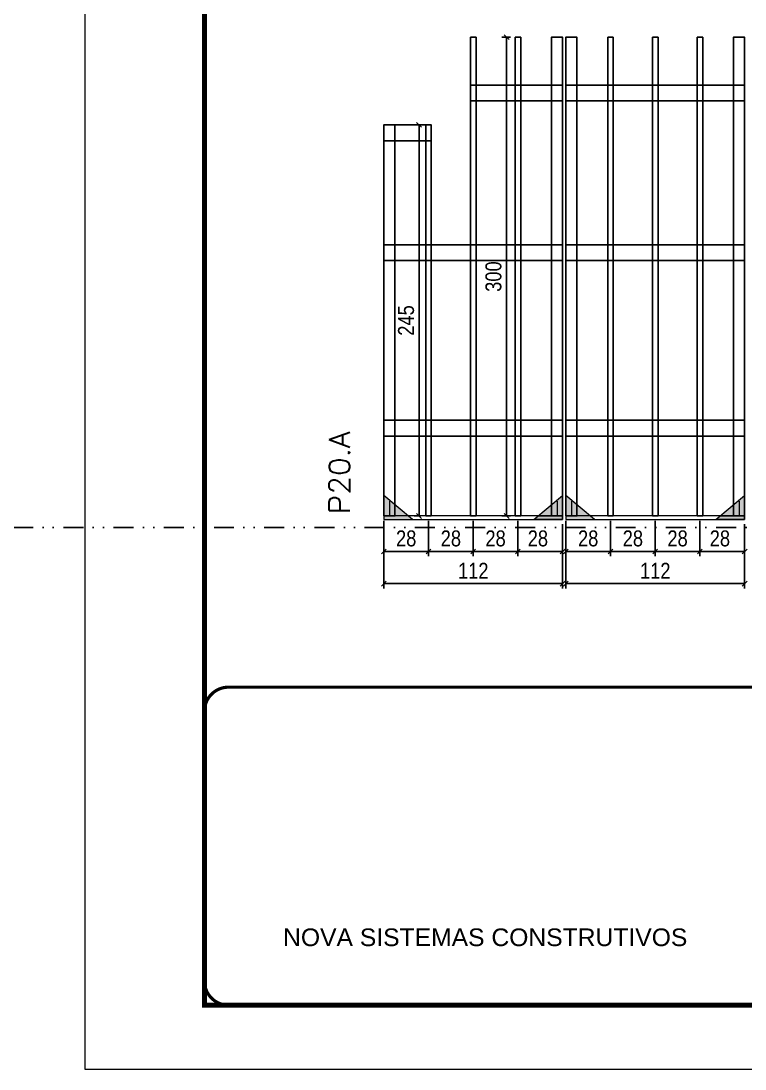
# Model space of a CAD drawing. Header units: millimetres. Extents: x 13777 to 27878, y -21631 to 6985.
# Drawn here: x 19128 to 19582, y -11294 to -10637 of the extents above; entities that cross this region are included whole.
import ezdxf

# ---------------------------------------------------------------- set-up
doc = ezdxf.new("R2010")
doc.units = ezdxf.units.MM
for name, pattern in [('CONTINUO', [0]), ('DASHED', [0.75, 0.5, -0.25]), ('DIVIDE2', [0.625, 0.25, -0.125, 0, -0.125, 0, -0.125]), ('HIDDEN', [0.375, 0.25, -0.125])]:
    doc.linetypes.add(name, pattern=pattern)
for name, color, linetype in [('COTA', 241, 'Continuous'), ('Nível', 160, 'Continuous'), ('SARR_2.2x10', 60, 'Continuous'), ('SARR_3.5x7', 81, 'Continuous'), ('SARR_7x7', 40, 'Continuous')]:
    doc.layers.add(name, color=color, linetype=linetype)
for name, color, linetype, lineweight in [('Folhas', 255, 'Continuous', 9), ('Madeira', 126, 'Continuous', 18), ('Sarr 2.2x7', 40, 'Continuous', 9), ('SARRAFO DE PRESSAO', 251, 'DASHED', 9), ('Texto Seção', 7, 'Continuous', 15)]:
    doc.layers.add(name, color=color, linetype=linetype, lineweight=lineweight)
doc.styles.add('ARIAL', font='arial.ttf')
doc.styles.add('COTA TECNICA', font='techl___.ttf', dxfattribs={"height": 10})
doc.styles.add('REGUA-120', font='ROMANS.shx', dxfattribs={"height": 15})
doc.dimstyles.new('PAINEL', dxfattribs={"dimtxt": 10, "dimasz": 3, "dimexe": 3, "dimexo": 3, "dimgap": 3, "dimtad": 1, "dimdec": 1, "dimzin": 12, "dimdsep": 46, "dimtxsty": 'COTA TECNICA', "dimblk1": 'OBLIQUE', "dimblk2": 'OBLIQUE', "dimsah": 1, "dimcen": 0.9, "dimclrd": 4, "dimclre": 4, "dimclrt": 240, "dimadec": 1, "dimazin": 3, "dimtfac": 1, "dimtdec": 1, "dimtmove": 0, "dimatfit": 3, "dimfxl": 1, "dimtolj": 1, "dimtzin": 12, "dimarcsym": 0})

# ---------------------------------------------------------------- blocks, each defined once
blk = doc.blocks.new('9999999999')
at = {"color": 30, "linetype": 'CONTINUO', "const_width": 2}
blk.add_lwpolyline([(99583.98, 34230.21), (99583.98, 34414.45, 0.414214), (99568.98, 34429.45), (98228.98, 34429.45, 0.414214), (98213.98, 34414.45), (98213.98, 34245.21, 0.414214), (98228.98, 34230.21), (99583.98, 34230.21)], format="xyb", dxfattribs=at)
at = {"layer": 'Folhas'}
blk.add_lwpolyline([(98138.98, 34190.21), (99623.98, 34190.21), (99623.98, 35240.21), (98138.98, 35240.21)], close=True, dxfattribs=at)
at = {"layer": 'Folhas', "color": 30, "const_width": 3}
blk.add_lwpolyline([(98213.98, 34230.21), (99583.98, 34230.21), (99583.98, 35200.21), (98213.98, 35200.21)], close=True, dxfattribs=at)
at = {"color": 7, "linetype": 'Continuous', "ltscale": 5, "style": 'ARIAL'}
blk.add_text('NOVA SISTEMAS CONSTRUTIVOS', height=11.0592, dxfattribs=at).set_placement((98263.19, 34267.21))
blk = doc.blocks.new('_Oblique')
at = {"color": 0, "linetype": 'ByBlock', "lineweight": -2}
blk.add_line((-0.5, -0.5), (0.5, 0.5), dxfattribs=at)
blk = doc.blocks.new('*D2829')
at = {"layer": 'COTA', "color": 4, "lineweight": -2, "transparency": 16777216}
for p, q in [((19469.77, -10965.62), (19469.77, -10992.79)), ((19581.77, -10965.62), (19581.77, -10992.79)), ((19581.77, -10989.79), (19469.77, -10989.79))]:
    blk.add_line(p, q, dxfattribs=at)
at = {"layer": 'Defpoints', "color": 0, "transparency": 16777216}
for p in [(19469.77, -10962.62), (19581.77, -10962.62), (19469.77, -10989.79)]:
    blk.add_point(p, dxfattribs=at)
at = {"layer": 'COTA', "color": 4, "lineweight": -2, "transparency": 16777216, "xscale": 3, "yscale": 3, "zscale": 3, "rotation": 180}
blk.add_blockref('_Oblique', (19469.77, -10989.79), dxfattribs=at)
at = {"layer": 'COTA', "color": 4, "lineweight": -2, "transparency": 16777216, "xscale": 3, "yscale": 3, "zscale": 3}
blk.add_blockref('_Oblique', (19581.77, -10989.79), dxfattribs=at)
at = {"layer": 'COTA', "color": 240, "transparency": 16777216, "insert": (19525.77, -10981.74), "char_height": 10, "attachment_point": 5, "style": 'COTA TECNICA'}
blk.add_mtext('\\A1;112', dxfattribs=at)
blk = doc.blocks.new('*D2830')
at = {"layer": 'COTA', "color": 4, "lineweight": -2, "transparency": 16777216}
for p, q in [((19469.77, -10950.42), (19469.77, -10972.62)), ((19497.77, -10950.42), (19497.77, -10972.62)), ((19497.77, -10969.62), (19469.77, -10969.62))]:
    blk.add_line(p, q, dxfattribs=at)
at = {"layer": 'Defpoints', "color": 0, "transparency": 16777216}
for p in [(19469.77, -10947.42), (19497.77, -10947.42), (19469.77, -10969.62)]:
    blk.add_point(p, dxfattribs=at)
at = {"layer": 'COTA', "color": 4, "lineweight": -2, "transparency": 16777216, "xscale": 3, "yscale": 3, "zscale": 3, "rotation": 180}
blk.add_blockref('_Oblique', (19469.77, -10969.62), dxfattribs=at)
at = {"layer": 'COTA', "color": 4, "lineweight": -2, "transparency": 16777216, "xscale": 3, "yscale": 3, "zscale": 3}
blk.add_blockref('_Oblique', (19497.77, -10969.62), dxfattribs=at)
at = {"layer": 'COTA', "color": 240, "transparency": 16777216, "insert": (19483.77, -10961.52), "char_height": 10, "attachment_point": 5, "style": 'COTA TECNICA'}
blk.add_mtext('\\A1;28', dxfattribs=at)
blk = doc.blocks.new('*D2831')
at = {"layer": 'COTA', "color": 4, "lineweight": -2, "transparency": 16777216}
for p, q in [((19553.77, -10950.42), (19553.77, -10972.62)), ((19581.77, -10952.62), (19581.77, -10972.62)), ((19553.77, -10969.62), (19581.77, -10969.62))]:
    blk.add_line(p, q, dxfattribs=at)
at = {"layer": 'Defpoints', "color": 0, "transparency": 16777216}
for p in [(19553.77, -10947.42), (19581.77, -10949.62), (19581.77, -10969.62)]:
    blk.add_point(p, dxfattribs=at)
at = {"layer": 'COTA', "color": 4, "lineweight": -2, "transparency": 16777216, "xscale": 3, "yscale": 3, "zscale": 3, "rotation": 180}
blk.add_blockref('_Oblique', (19553.77, -10969.62), dxfattribs=at)
at = {"layer": 'COTA', "color": 4, "lineweight": -2, "transparency": 16777216, "xscale": 3, "yscale": 3, "zscale": 3}
blk.add_blockref('_Oblique', (19581.77, -10969.62), dxfattribs=at)
at = {"layer": 'COTA', "color": 240, "transparency": 16777216, "insert": (19566.27, -10961.52), "char_height": 10, "attachment_point": 5, "style": 'COTA TECNICA'}
blk.add_mtext('\\A1;28', dxfattribs=at)
blk = doc.blocks.new('*D2832')
at = {"layer": 'COTA', "color": 4, "lineweight": -2, "transparency": 16777216}
for p, q in [((19497.77, -10950.42), (19497.77, -10972.62)), ((19525.77, -10950.42), (19525.77, -10972.62)), ((19497.77, -10969.62), (19525.77, -10969.62))]:
    blk.add_line(p, q, dxfattribs=at)
at = {"layer": 'Defpoints', "color": 0, "transparency": 16777216}
for p in [(19497.77, -10947.42), (19525.77, -10947.42), (19525.77, -10969.62)]:
    blk.add_point(p, dxfattribs=at)
at = {"layer": 'COTA', "color": 4, "lineweight": -2, "transparency": 16777216, "xscale": 3, "yscale": 3, "zscale": 3, "rotation": 180}
blk.add_blockref('_Oblique', (19497.77, -10969.62), dxfattribs=at)
at = {"layer": 'COTA', "color": 4, "lineweight": -2, "transparency": 16777216, "xscale": 3, "yscale": 3, "zscale": 3}
blk.add_blockref('_Oblique', (19525.77, -10969.62), dxfattribs=at)
at = {"layer": 'COTA', "color": 240, "transparency": 16777216, "insert": (19511.77, -10961.52), "char_height": 10, "attachment_point": 5, "style": 'COTA TECNICA'}
blk.add_mtext('\\A1;28', dxfattribs=at)
blk = doc.blocks.new('*D2833')
at = {"layer": 'COTA', "color": 4, "lineweight": -2, "transparency": 16777216}
for p, q in [((19525.77, -10950.42), (19525.77, -10972.62)), ((19553.77, -10950.42), (19553.77, -10972.62)), ((19525.77, -10969.62), (19553.77, -10969.62))]:
    blk.add_line(p, q, dxfattribs=at)
at = {"layer": 'Defpoints', "color": 0, "transparency": 16777216}
for p in [(19525.77, -10947.42), (19553.77, -10947.42), (19553.77, -10969.62)]:
    blk.add_point(p, dxfattribs=at)
at = {"layer": 'COTA', "color": 4, "lineweight": -2, "transparency": 16777216, "xscale": 3, "yscale": 3, "zscale": 3, "rotation": 180}
blk.add_blockref('_Oblique', (19525.77, -10969.62), dxfattribs=at)
at = {"layer": 'COTA', "color": 4, "lineweight": -2, "transparency": 16777216, "xscale": 3, "yscale": 3, "zscale": 3}
blk.add_blockref('_Oblique', (19553.77, -10969.62), dxfattribs=at)
at = {"layer": 'COTA', "color": 240, "transparency": 16777216, "insert": (19539.77, -10961.52), "char_height": 10, "attachment_point": 5, "style": 'COTA TECNICA'}
blk.add_mtext('\\A1;28', dxfattribs=at)
blk = doc.blocks.new('*D2834')
at = {"layer": 'COTA', "color": 4, "lineweight": -2, "transparency": 16777216}
for p, q in [((19355.77, -10965.62), (19355.77, -10992.79)), ((19467.77, -10965.62), (19467.77, -10992.79)), ((19467.77, -10989.79), (19355.77, -10989.79))]:
    blk.add_line(p, q, dxfattribs=at)
at = {"layer": 'Defpoints', "color": 0, "transparency": 16777216}
for p in [(19355.77, -10962.62), (19467.77, -10962.62), (19355.77, -10989.79)]:
    blk.add_point(p, dxfattribs=at)
at = {"layer": 'COTA', "color": 4, "lineweight": -2, "transparency": 16777216, "xscale": 3, "yscale": 3, "zscale": 3, "rotation": 180}
blk.add_blockref('_Oblique', (19355.77, -10989.79), dxfattribs=at)
at = {"layer": 'COTA', "color": 4, "lineweight": -2, "transparency": 16777216, "xscale": 3, "yscale": 3, "zscale": 3}
blk.add_blockref('_Oblique', (19467.77, -10989.79), dxfattribs=at)
at = {"layer": 'COTA', "color": 240, "transparency": 16777216, "insert": (19411.77, -10981.74), "char_height": 10, "attachment_point": 5, "style": 'COTA TECNICA'}
blk.add_mtext('\\A1;112', dxfattribs=at)
blk = doc.blocks.new('*D2835')
at = {"layer": 'COTA', "color": 4, "lineweight": -2, "transparency": 16777216}
for p, q in [((19355.77, -10950.42), (19355.77, -10972.62)), ((19383.77, -10950.42), (19383.77, -10972.62)), ((19383.77, -10969.62), (19355.77, -10969.62))]:
    blk.add_line(p, q, dxfattribs=at)
at = {"layer": 'Defpoints', "color": 0, "transparency": 16777216}
for p in [(19355.77, -10947.42), (19383.77, -10947.42), (19355.77, -10969.62)]:
    blk.add_point(p, dxfattribs=at)
at = {"layer": 'COTA', "color": 4, "lineweight": -2, "transparency": 16777216, "xscale": 3, "yscale": 3, "zscale": 3, "rotation": 180}
blk.add_blockref('_Oblique', (19355.77, -10969.62), dxfattribs=at)
at = {"layer": 'COTA', "color": 4, "lineweight": -2, "transparency": 16777216, "xscale": 3, "yscale": 3, "zscale": 3}
blk.add_blockref('_Oblique', (19383.77, -10969.62), dxfattribs=at)
at = {"layer": 'COTA', "color": 240, "transparency": 16777216, "insert": (19369.77, -10961.52), "char_height": 10, "attachment_point": 5, "style": 'COTA TECNICA'}
blk.add_mtext('\\A1;28', dxfattribs=at)
blk = doc.blocks.new('*D2836')
at = {"layer": 'COTA', "color": 4, "lineweight": -2, "transparency": 16777216}
for p, q in [((19439.77, -10950.42), (19439.77, -10972.62)), ((19467.77, -10952.62), (19467.77, -10972.62)), ((19439.77, -10969.62), (19467.77, -10969.62))]:
    blk.add_line(p, q, dxfattribs=at)
at = {"layer": 'Defpoints', "color": 0, "transparency": 16777216}
for p in [(19439.77, -10947.42), (19467.77, -10949.62), (19467.77, -10969.62)]:
    blk.add_point(p, dxfattribs=at)
at = {"layer": 'COTA', "color": 4, "lineweight": -2, "transparency": 16777216, "xscale": 3, "yscale": 3, "zscale": 3, "rotation": 180}
blk.add_blockref('_Oblique', (19439.77, -10969.62), dxfattribs=at)
at = {"layer": 'COTA', "color": 4, "lineweight": -2, "transparency": 16777216, "xscale": 3, "yscale": 3, "zscale": 3}
blk.add_blockref('_Oblique', (19467.77, -10969.62), dxfattribs=at)
at = {"layer": 'COTA', "color": 240, "transparency": 16777216, "insert": (19452.27, -10961.52), "char_height": 10, "attachment_point": 5, "style": 'COTA TECNICA'}
blk.add_mtext('\\A1;28', dxfattribs=at)
blk = doc.blocks.new('*D2837')
at = {"layer": 'COTA', "color": 4, "lineweight": -2, "transparency": 16777216}
for p, q in [((19383.77, -10950.42), (19383.77, -10972.62)), ((19411.77, -10950.42), (19411.77, -10972.62)), ((19383.77, -10969.62), (19411.77, -10969.62))]:
    blk.add_line(p, q, dxfattribs=at)
at = {"layer": 'Defpoints', "color": 0, "transparency": 16777216}
for p in [(19383.77, -10947.42), (19411.77, -10947.42), (19411.77, -10969.62)]:
    blk.add_point(p, dxfattribs=at)
at = {"layer": 'COTA', "color": 4, "lineweight": -2, "transparency": 16777216, "xscale": 3, "yscale": 3, "zscale": 3, "rotation": 180}
blk.add_blockref('_Oblique', (19383.77, -10969.62), dxfattribs=at)
at = {"layer": 'COTA', "color": 4, "lineweight": -2, "transparency": 16777216, "xscale": 3, "yscale": 3, "zscale": 3}
blk.add_blockref('_Oblique', (19411.77, -10969.62), dxfattribs=at)
at = {"layer": 'COTA', "color": 240, "transparency": 16777216, "insert": (19397.77, -10961.52), "char_height": 10, "attachment_point": 5, "style": 'COTA TECNICA'}
blk.add_mtext('\\A1;28', dxfattribs=at)
blk = doc.blocks.new('*D2838')
at = {"layer": 'COTA', "color": 4, "lineweight": -2, "transparency": 16777216}
for p, q in [((19411.77, -10950.42), (19411.77, -10972.62)), ((19439.77, -10950.42), (19439.77, -10972.62)), ((19411.77, -10969.62), (19439.77, -10969.62))]:
    blk.add_line(p, q, dxfattribs=at)
at = {"layer": 'Defpoints', "color": 0, "transparency": 16777216}
for p in [(19411.77, -10947.42), (19439.77, -10947.42), (19439.77, -10969.62)]:
    blk.add_point(p, dxfattribs=at)
at = {"layer": 'COTA', "color": 4, "lineweight": -2, "transparency": 16777216, "xscale": 3, "yscale": 3, "zscale": 3, "rotation": 180}
blk.add_blockref('_Oblique', (19411.77, -10969.62), dxfattribs=at)
at = {"layer": 'COTA', "color": 4, "lineweight": -2, "transparency": 16777216, "xscale": 3, "yscale": 3, "zscale": 3}
blk.add_blockref('_Oblique', (19439.77, -10969.62), dxfattribs=at)
at = {"layer": 'COTA', "color": 240, "transparency": 16777216, "insert": (19425.77, -10961.52), "char_height": 10, "attachment_point": 5, "style": 'COTA TECNICA'}
blk.add_mtext('\\A1;28', dxfattribs=at)
blk = doc.blocks.new('*D2839')
at = {"layer": 'COTA', "color": 4, "lineweight": -2, "transparency": 16777216}
for p, q in [((19379.02, -10702.42), (19374.84, -10702.42)), ((19377.84, -10702.42), (19377.84, -10947.42)), ((19379.02, -10947.42), (19374.84, -10947.42))]:
    blk.add_line(p, q, dxfattribs=at)
at = {"layer": 'Defpoints', "color": 0, "transparency": 16777216}
for p in [(19382.02, -10702.42), (19377.84, -10947.42), (19382.02, -10947.42)]:
    blk.add_point(p, dxfattribs=at)
at = {"layer": 'COTA', "color": 4, "lineweight": -2, "transparency": 16777216, "xscale": 3, "yscale": 3, "zscale": 3}
for p, rotation in [((19377.84, -10702.42), 90), ((19377.84, -10947.42), 270)]:
    blk.add_blockref('_Oblique', p, dxfattribs=dict(at, rotation=rotation))
at = {"layer": 'COTA', "color": 240, "transparency": 16777216, "insert": (19369.73, -10824.92), "char_height": 10, "attachment_point": 5, "rotation": 90, "style": 'COTA TECNICA'}
blk.add_mtext('\\A1;245', dxfattribs=at)
blk = doc.blocks.new('*D2856')
at = {"layer": 'COTA', "color": 4, "lineweight": -2, "transparency": 16777216}
for p, q in [((19435.02, -10647.45), (19429.69, -10647.45)), ((19432.69, -10647.45), (19432.69, -10947.42)), ((19435.02, -10947.42), (19429.69, -10947.42))]:
    blk.add_line(p, q, dxfattribs=at)
at = {"layer": 'Defpoints', "color": 0, "transparency": 16777216}
for p in [(19438.02, -10647.45), (19432.69, -10947.42), (19438.02, -10947.42)]:
    blk.add_point(p, dxfattribs=at)
at = {"layer": 'COTA', "color": 4, "lineweight": -2, "transparency": 16777216, "xscale": 3, "yscale": 3, "zscale": 3}
for p, rotation in [((19432.69, -10647.45), 90), ((19432.69, -10947.42), 270)]:
    blk.add_blockref('_Oblique', p, dxfattribs=dict(at, rotation=rotation))
at = {"layer": 'COTA', "color": 240, "transparency": 16777216, "insert": (19424.47, -10797.43), "char_height": 10, "attachment_point": 5, "rotation": 90, "style": 'COTA TECNICA'}
blk.add_mtext('\\A1;300', dxfattribs=at)

msp = doc.modelspace()

# ---------------------------------------------------------------- hatches: boundary and pattern name
at = {"layer": 'Madeira'}
h = msp.add_hatch(color=252, dxfattribs=at)
h.dxf.hatch_style = 2
h.paths.add_polyline_path([(19355.77, -10934.62), (19355.77, -10949.62), (19373.77, -10949.62)])
h = msp.add_hatch(color=252, dxfattribs=at)
h.dxf.hatch_style = 2
h.paths.add_polyline_path([(19467.77, -10934.62), (19467.77, -10949.62), (19449.77, -10949.62)])
h = msp.add_hatch(color=252, dxfattribs=at)
h.dxf.hatch_style = 2
h.paths.add_polyline_path([(19469.77, -10934.62), (19469.77, -10949.62), (19487.77, -10949.62)])
h = msp.add_hatch(color=252, dxfattribs=at)
h.dxf.hatch_style = 2
h.paths.add_polyline_path([(19581.77, -10934.62), (19581.77, -10949.62), (19563.77, -10949.62)])

# ---------------------------------------------------------------- linework, layer by layer
at = {"layer": 'Madeira', "color": 1, "linetype": 'HIDDEN'}
for p, q in [((19359.27, -10938.12), (19359.27, -10947.42)), ((19359.27, -10938.12), (19359.27, -10947.42)), ((19464.27, -10938.12), (19464.27, -10947.42)), ((19464.27, -10938.12), (19464.27, -10947.42)), ((19473.27, -10938.12), (19473.27, -10947.42)), ((19473.27, -10938.12), (19473.27, -10947.42)), ((19578.27, -10938.12), (19578.27, -10947.42)), ((19578.27, -10938.12), (19578.27, -10947.42)), ((19362.77, -10941.62), (19362.77, -10947.42)), ((19476.77, -10941.62), (19476.77, -10947.42)), ((19365.61, -10947.42), (19355.77, -10947.42)), ((19365.61, -10947.42), (19355.77, -10947.42)), ((19371.57, -10947.42), (19355.77, -10947.42)), ((19451.97, -10947.42), (19467.77, -10947.42)), ((19457.94, -10947.42), (19467.77, -10947.42)), ((19457.94, -10947.42), (19467.77, -10947.42)), ((19479.61, -10947.42), (19469.77, -10947.42)), ((19479.61, -10947.42), (19469.77, -10947.42)), ((19485.57, -10947.42), (19469.77, -10947.42)), ((19565.97, -10947.42), (19581.77, -10947.42)), ((19571.94, -10947.42), (19581.77, -10947.42)), ((19571.94, -10947.42), (19581.77, -10947.42))]:
    msp.add_line(p, q, dxfattribs=at)
at = {"layer": 'Madeira'}
for p, q in [((19355.77, -10947.42), (19355.77, -10949.62)), ((19355.77, -10947.42), (19355.77, -10949.62)), ((19355.77, -10947.42), (19355.77, -10949.62)), ((19469.77, -10947.42), (19469.77, -10949.62)), ((19469.77, -10947.42), (19469.77, -10949.62)), ((19469.77, -10947.42), (19469.77, -10949.62))]:
    msp.add_line(p, q, dxfattribs=at)
at = {"layer": 'Madeira', "color": 0}
for points in [[(19355.77, -10934.62), (19355.77, -10949.62), (19373.77, -10949.62), (19355.77, -10934.62)], [(19467.77, -10934.62), (19467.77, -10949.62), (19449.77, -10949.62), (19467.77, -10934.62)], [(19469.77, -10934.62), (19469.77, -10949.62), (19487.77, -10949.62), (19469.77, -10934.62)], [(19581.77, -10934.62), (19581.77, -10949.62), (19563.77, -10949.62), (19581.77, -10934.62)]]:
    msp.add_lwpolyline(points, dxfattribs=at)
at = {"layer": 'Nível', "color": 4, "linetype": 'DIVIDE2', "ltscale": 50}
msp.add_line((13777.11, -10954.62), (21531.15, -10954.62), dxfattribs=at)
at = {"layer": 'Sarr 2.2x7'}
for points in [[(19467.77, -10947.42), (19355.77, -10947.42), (19355.77, -10949.62), (19467.77, -10949.62)], [(19581.77, -10947.42), (19469.77, -10947.42), (19469.77, -10949.62), (19581.77, -10949.62)]]:
    msp.add_lwpolyline(points, close=True, dxfattribs=at)
at = {"layer": 'SARR_2.2x10'}
for points in [[(19410.02, -10677.42), (19467.77, -10677.42), (19467.77, -10687.42), (19410.02, -10687.42)], [(19469.77, -10677.42), (19581.77, -10677.42), (19581.77, -10687.42), (19469.77, -10687.42)], [(19355.77, -10702.42), (19385.52, -10702.42), (19385.52, -10712.42), (19355.77, -10712.42)], [(19355.77, -10777.45), (19467.77, -10777.45), (19467.77, -10787.45), (19355.77, -10787.45)], [(19469.77, -10777.45), (19581.77, -10777.45), (19581.77, -10787.45), (19469.77, -10787.45)], [(19355.77, -10887.45), (19467.77, -10887.45), (19467.77, -10897.45), (19355.77, -10897.45)], [(19469.77, -10887.45), (19581.77, -10887.45), (19581.77, -10897.45), (19469.77, -10897.45)]]:
    msp.add_lwpolyline(points, close=True, dxfattribs=at)
at = {"layer": 'SARR_3.5x7'}
for p, q in [((19410.02, -10947.42), (19410.02, -10647.45)), ((19410.02, -10647.45), (19411.77, -10647.45)), ((19413.52, -10647.45), (19411.77, -10647.45)), ((19413.52, -10947.42), (19413.52, -10647.45)), ((19438.02, -10947.42), (19438.02, -10647.45)), ((19438.02, -10647.45), (19439.77, -10647.45)), ((19441.52, -10647.45), (19439.77, -10647.45)), ((19441.52, -10947.42), (19441.52, -10647.45)), ((19496.02, -10947.42), (19496.02, -10647.45)), ((19496.02, -10647.45), (19497.77, -10647.45)), ((19499.52, -10647.45), (19497.77, -10647.45)), ((19499.52, -10947.42), (19499.52, -10647.45)), ((19524.02, -10947.42), (19524.02, -10647.45)), ((19524.02, -10647.45), (19525.77, -10647.45)), ((19527.52, -10647.45), (19525.77, -10647.45)), ((19527.52, -10947.42), (19527.52, -10647.45)), ((19552.02, -10947.42), (19552.02, -10647.45)), ((19552.02, -10647.45), (19553.77, -10647.45)), ((19555.52, -10647.45), (19553.77, -10647.45)), ((19555.52, -10947.42), (19555.52, -10647.45)), ((19382.02, -10947.42), (19382.02, -10702.42)), ((19382.02, -10702.42), (19383.77, -10702.42)), ((19385.52, -10702.42), (19383.77, -10702.42)), ((19385.52, -10947.42), (19385.52, -10702.42)), ((19382.02, -10947.42), (19383.77, -10947.42)), ((19385.52, -10947.42), (19383.77, -10947.42)), ((19410.02, -10947.42), (19411.77, -10947.42)), ((19413.52, -10947.42), (19411.77, -10947.42)), ((19438.02, -10947.42), (19439.77, -10947.42)), ((19441.52, -10947.42), (19439.77, -10947.42)), ((19496.02, -10947.42), (19497.77, -10947.42)), ((19499.52, -10947.42), (19497.77, -10947.42)), ((19524.02, -10947.42), (19525.77, -10947.42)), ((19527.52, -10947.42), (19525.77, -10947.42)), ((19552.02, -10947.42), (19553.77, -10947.42)), ((19555.52, -10947.42), (19553.77, -10947.42))]:
    msp.add_line(p, q, dxfattribs=at)
at = {"layer": 'SARR_7x7'}
for points in [[(19460.77, -10947.42), (19467.77, -10947.42), (19467.77, -10647.45), (19460.77, -10647.45)], [(19469.77, -10947.42), (19476.77, -10947.42), (19476.77, -10647.45), (19469.77, -10647.45)], [(19574.77, -10947.42), (19581.77, -10947.42), (19581.77, -10647.45), (19574.77, -10647.45)], [(19355.77, -10947.42), (19362.77, -10947.42), (19362.77, -10702.42), (19355.77, -10702.42)]]:
    msp.add_lwpolyline(points, close=True, dxfattribs=at)

# ---------------------------------------------------------------- block references
at = {"layer": 'SARRAFO DE PRESSAO', "color": 6, "linetype": 'ByBlock'}
msp.add_blockref('9999999999', (-78970.51, -45484.1), dxfattribs=at)

# ---------------------------------------------------------------- texts
at = {"layer": 'Texto Seção', "style": 'REGUA-120', "width": 1.05}
msp.add_text('P20.A', height=13, rotation=90, dxfattribs=at).set_placement((19334.48, -10946.32))

# ---------------------------------------------------------------- dimensions: what is measured, and where the dimension line sits
at = {"layer": 'COTA'}
for base, p1, p2, angle, picture, middle in [((19432.69, -10947.42), (19438.02, -10647.45), (19438.02, -10947.42), 90, '*D2856', (19424.47, -10797.43)), ((19377.84, -10947.42), (19382.02, -10702.42), (19382.02, -10947.42), 90, '*D2839', (19369.73, -10824.92)), ((19355.77, -10969.62), (19383.77, -10947.42), (19355.77, -10947.42), 180, '*D2835', (19369.77, -10961.52)), ((19469.77, -10969.62), (19497.77, -10947.42), (19469.77, -10947.42), 180, '*D2830', (19483.77, -10961.52)), ((19355.77, -10989.79), (19467.77, -10962.62), (19355.77, -10962.62), 180, '*D2834', (19411.77, -10981.74)), ((19469.77, -10989.79), (19581.77, -10962.62), (19469.77, -10962.62), 180, '*D2829', (19525.77, -10981.74))]:
    dim = msp.add_linear_dim(base=base, p1=p1, p2=p2, angle=angle, dimstyle='PAINEL', override={"dimtmove": 1}, dxfattribs=at)
    dim.commit()
    dim.dimension.update_dxf_attribs({"geometry": picture, "text_midpoint": middle})
for base, p1, p2, picture, middle in [((19411.77, -10969.62), (19383.77, -10947.42), (19411.77, -10947.42), '*D2837', (19397.77, -10961.52)), ((19439.77, -10969.62), (19411.77, -10947.42), (19439.77, -10947.42), '*D2838', (19425.77, -10961.52)), ((19525.77, -10969.62), (19497.77, -10947.42), (19525.77, -10947.42), '*D2832', (19511.77, -10961.52)), ((19553.77, -10969.62), (19525.77, -10947.42), (19553.77, -10947.42), '*D2833', (19539.77, -10961.52))]:
    dim = msp.add_linear_dim(base=base, p1=p1, p2=p2, dimstyle='PAINEL', override={"dimtmove": 1}, dxfattribs=at)
    dim.commit()
    dim.dimension.update_dxf_attribs({"geometry": picture, "text_midpoint": middle})
for base, p1, p2, picture, middle in [((19467.77, -10969.62), (19439.77, -10947.42), (19467.77, -10949.62), '*D2836', (19452.27, -10969.62)), ((19581.77, -10969.62), (19553.77, -10947.42), (19581.77, -10949.62), '*D2831', (19566.27, -10969.62))]:
    dim = msp.add_linear_dim(base=base, p1=p1, p2=p2, dimstyle='PAINEL', override={"dimtmove": 1}, dxfattribs=at)
    dim.commit()
    dim.dimension.update_dxf_attribs({"geometry": picture, "text_midpoint": middle, "dimtype": 160})

doc.saveas('drawing.dxf')
